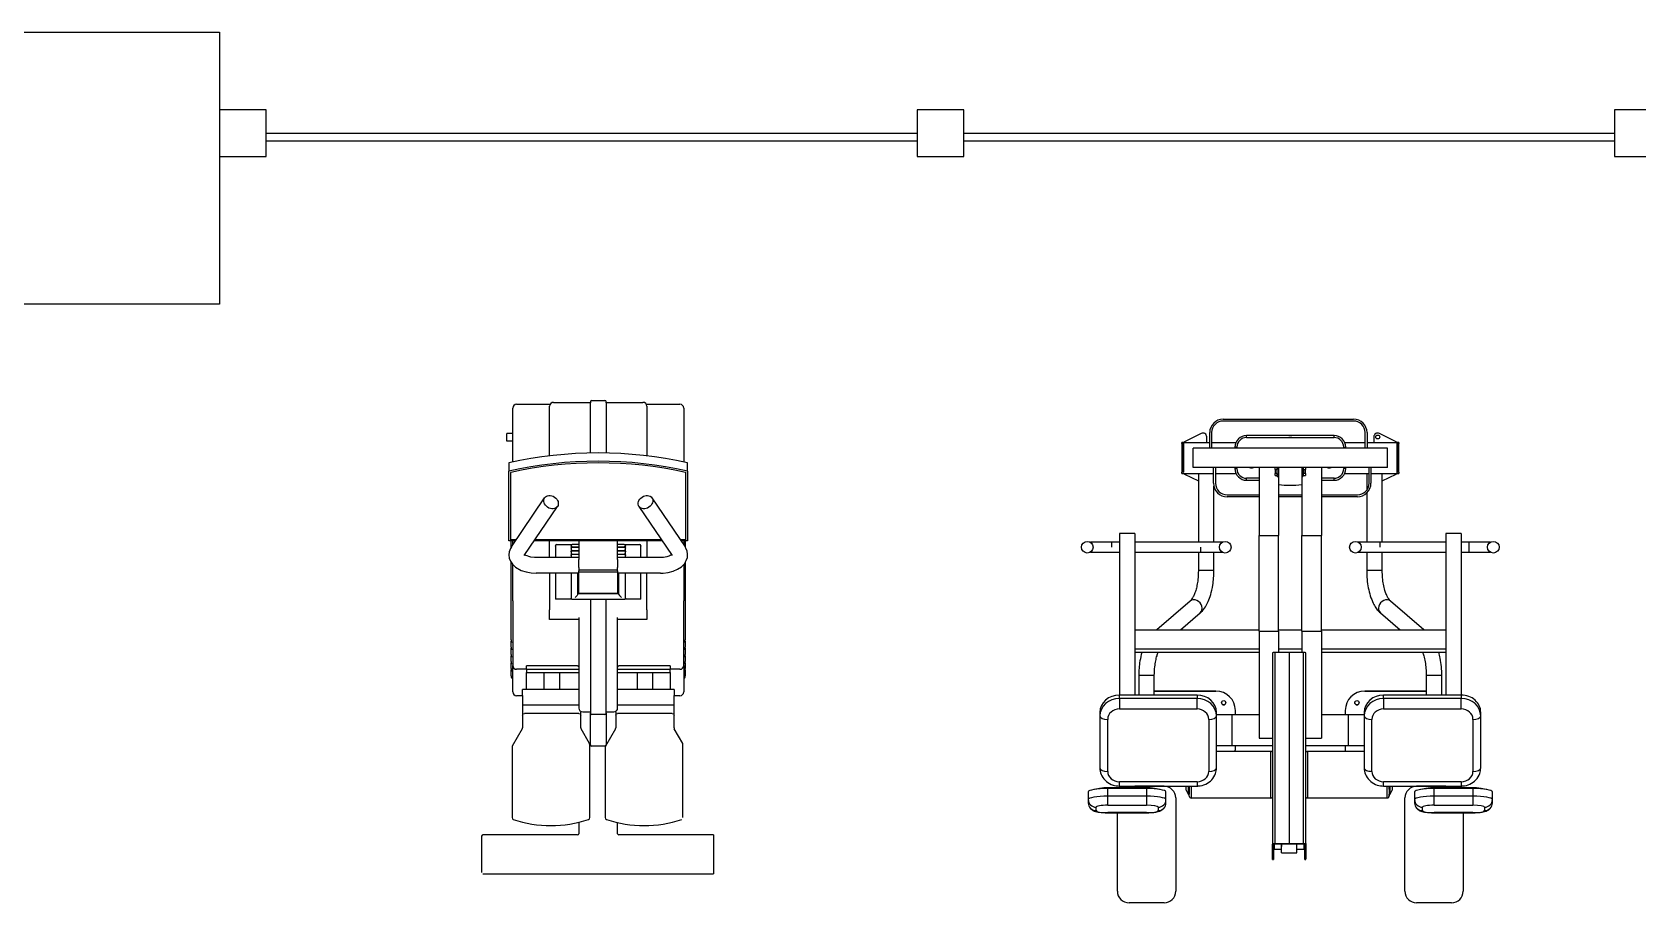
# Model space of a CAD drawing. Header units: millimetres. Extents: x -396 to 32754, y 354 to 22128.
# Drawn here: x 7821 to 11954, y 5988 to 8229 of the extents above; entities that cross this region are included whole.
import ezdxf

# ---------------------------------------------------------------- set-up
doc = ezdxf.new("R2010")
doc.units = ezdxf.units.MM
for name, color, linetype in [('equipments', 250, 'Continuous'), ('furniture', 26, 'Continuous'), ('glass', 7, 'Continuous'), ('walls', 5, 'Continuous')]:
    doc.layers.add(name, color=color, linetype=linetype)

# ---------------------------------------------------------------- blocks, each defined once
blk = doc.blocks.new('Fit7')
at = {"layer": 'equipments'}
for p, q in [((-210, 1208), (-125.2, 1208)), ((-125, 1075.4), (-125, 1203)), ((-115, 1213), (-20, 1213)), ((-20, 1215), (-20, 1211.5)), ((-20, 1082.6), (-20, 1211.5)), ((-17, 1218), (17, 1218)), ((20, 1211.5), (20, 1215)), ((20, 1213), (115, 1213)), ((20, 1211.5), (20, 1082.6)), ((125, 1203), (125, 1075.4)), ((125.2, 1208), (210, 1208)), ((-220, 1059.4), (-220, 1198)), ((220, 1198), (220, 1059.4)), ((-220, 1133), (-235, 1133)), ((-235, 1113), (-235, 1133)), ((-220, 1113), (-235, 1113)), ((-230, 1057.2), (-230, 1036)), ((-230, 856.5), (-230, 1036)), ((-225, 1033.4), (-225, 1032.7)), ((225, 1033.4), (225, 1032.7)), ((230, 1036), (230, 1057.2)), ((230, 1036), (230, 856.5)), ((-225, 859.3), (-225, 1032.7)), ((225, 1032.7), (225, 859.3)), ((-223.6, 841), (-138, 967.4)), ((138, 967.4), (223.6, 841)), ((-190.4, 818.5), (-104.9, 945)), ((104.9, 945), (190.4, 818.5)), ((-213, 856.5), (-230, 856.5)), ((-211.1, 859.3), (-225, 859.3)), ((-224, 840.3), (-224, 856.5)), ((-220, 846.2), (-220, 856.5)), ((164.8, 856.5), (-164.8, 856.5)), ((162.8, 859.3), (-162.8, 859.3)), ((-125, 813.6), (-125, 856.5)), ((-110, 843.2), (-110, 843.8)), ((-110, 843.2), (-110, 813.6)), ((-107, 846.8), (-67, 846.8)), ((-70, 843.2), (-70, 843.8)), ((-70, 843.2), (-70, 838.9)), ((-70, 837.5), (-70, 838.9)), ((-70, 837.5), (-70, 829.7)), ((-70, 828.3), (-70, 829.7)), ((-70, 828.3), (-70, 820.5)), ((-50, 846.8), (-67, 846.8)), ((-67, 841), (-50, 841)), ((-50, 839.6), (-67, 839.6)), ((-67, 831.9), (-50, 831.9)), ((-50, 830.4), (-67, 830.4)), ((-50, 856.5), (-50, 808.2)), ((50, 808.2), (50, 856.5)), ((67, 846.8), (50, 846.8)), ((50, 841), (67, 841)), ((67, 839.6), (50, 839.6)), ((50, 831.9), (67, 831.9)), ((67, 830.4), (50, 830.4)), ((67, 846.8), (107, 846.8)), ((70, 843.8), (70, 843.2)), ((70, 838.9), (70, 843.2)), ((70, 838.9), (70, 837.5)), ((70, 829.7), (70, 837.5)), ((70, 829.7), (70, 828.3)), ((70, 820.5), (70, 828.3)), ((110, 843.8), (110, 843.2)), ((110, 813.6), (110, 843.2)), ((125, 856.5), (125, 813.6)), ((225, 859.3), (211.1, 859.3)), ((230, 856.5), (213, 856.5)), ((220, 856.5), (220, 846.2)), ((224, 856.5), (224, 840.3)), ((-224, 601.9), (-224, 800.8)), ((-220, 702.5), (-220, 795.6)), ((-50, 813.6), (-160, 813.6)), ((-70, 819.1), (-70, 820.5)), ((-70, 819.1), (-70, 813.6)), ((-67, 822.7), (-50, 822.7)), ((-50, 821.3), (-67, 821.3)), ((-50, 787.8), (-50, 808.2)), ((-50, 787.8), (-50, 781.1)), ((50, 822.7), (67, 822.7)), ((67, 821.3), (50, 821.3)), ((160, 813.6), (50, 813.6)), ((50, 808.2), (50, 787.8)), ((50, 781.1), (50, 787.8)), ((70, 820.5), (70, 819.1)), ((70, 813.6), (70, 819.1)), ((220, 795.6), (220, 702.5)), ((224, 800.8), (224, 601.9)), ((-50, 773.6), (-160, 773.6)), ((-125, 773.6), (-125, 679.4)), ((-110, 773.6), (-110, 708.6)), ((-70, 773.6), (-70, 709.9)), ((-52.5, 720), (-52.5, 773.6)), ((-50, 781.1), (-50, 779.2)), ((50, 781.1), (-50, 781.1)), ((-50, 776.8), (-50, 779.2)), ((-50, 773.6), (-50, 776.8)), ((50, 776.1), (-50, 776.1)), ((-50, 721.5), (-50, 773.6)), ((50, 779.2), (50, 781.1)), ((50, 779.2), (50, 776.8)), ((50, 776.8), (50, 773.6)), ((50, 773.6), (50, 721.5)), ((160, 773.6), (50, 773.6)), ((52.5, 773.6), (52.5, 720)), ((70, 709.9), (70, 773.6)), ((110, 708.6), (110, 773.6)), ((125, 679.4), (125, 773.6)), ((-110, 708.6), (-110, 706.5)), ((-68.5, 706.5), (-110, 706.5)), ((-70, 709.9), (-70, 709.4)), ((67, 705.7), (-67, 705.7)), ((-52.5, 719.3), (-52.5, 720)), ((52.5, 720), (-52.5, 720)), ((50, 721.5), (-50, 721.5)), ((-20, 704.5), (-20, 413.1)), ((20, 413.1), (20, 704.5)), ((52.5, 719.3), (52.5, 720)), ((110, 706.5), (68.5, 706.5)), ((70, 709.4), (70, 709.9)), ((110, 706.5), (110, 708.6)), ((-220, 702.5), (-220, 536)), ((-125, 654.4), (-125, 679.4)), ((125, 679.4), (125, 654.4)), ((220, 536), (220, 702.5)), ((-50, 654.4), (-125, 654.4)), ((-50, 659.7), (-50, 426.4)), ((50, 426.4), (50, 659.7)), ((125, 654.4), (50, 654.4)), ((-224, 601.9), (-224, 598.5)), ((-224, 583.4), (-224, 598.5)), ((-224, 583.4), (-224, 580)), ((-224, 564.4), (-224, 580)), ((-221, 595.5), (-220, 595.5)), ((221, 595.5), (220, 595.5)), ((224, 598.5), (224, 601.9)), ((224, 598.5), (224, 583.4)), ((224, 580), (224, 583.4)), ((224, 580), (224, 564.4)), ((-224, 564.4), (-224, 561)), ((-224, 546.4), (-224, 561)), ((-224, 546.4), (-224, 543)), ((-224, 527.9), (-224, 543)), ((-221, 577), (-220, 577)), ((-221, 558), (-220, 558)), ((-221, 540), (-220, 540)), ((221, 577), (220, 577)), ((221, 558), (220, 558)), ((221, 540), (220, 540)), ((224, 561), (224, 564.4)), ((224, 561), (224, 546.4)), ((224, 543), (224, 546.4)), ((224, 543), (224, 527.9)), ((-224, 527.9), (-224, 524.5)), ((-224, 509.4), (-224, 524.5)), ((-224, 509.4), (-224, 506)), ((-221, 521.5), (-220, 521.5)), ((-221, 503), (-220, 503)), ((-220, 468), (-220, 536)), ((-185, 526), (-210, 526)), ((-185, 525.6), (-185, 534.8)), ((-53, 534.8), (-185, 534.8)), ((-185, 525.6), (-185, 517.5)), ((-50, 525.6), (-185, 525.6)), ((-185, 473.7), (-185, 517.5)), ((-185, 517.5), (-50, 517.5)), ((-140, 517.5), (-140, 473.7)), ((-100, 517.5), (-100, 473.7)), ((185, 525.6), (50, 525.6)), ((50, 517.5), (185, 517.5)), ((185, 534.8), (53, 534.8)), ((100, 517.5), (100, 473.7)), ((140, 517.5), (140, 473.7)), ((185, 534.8), (185, 525.6)), ((210, 526), (185, 526)), ((185, 517.5), (185, 525.6)), ((185, 517.5), (185, 473.7)), ((220, 536), (220, 468)), ((221, 521.5), (220, 521.5)), ((221, 503), (220, 503)), ((224, 524.5), (224, 527.9)), ((224, 524.5), (224, 509.4)), ((224, 506), (224, 509.4)), ((-195, 458), (-210, 458)), ((-195, 458.7), (-195, 473.7)), ((-50, 473.7), (-195, 473.7)), ((-195, 458.7), (-195, 433.7)), ((195, 473.7), (50, 473.7)), ((195, 473.7), (195, 458.7)), ((195, 433.7), (195, 458.7)), ((210, 458), (195, 458)), ((-195, 433.7), (-195, 407.7)), ((-50, 433.7), (-195, 433.7)), ((-45, 407.7), (-45, 415.5)), ((-40, 416.4), (-20, 416.4)), ((20, 416.4), (40, 416.4)), ((45, 415.5), (45, 407.7)), ((195, 433.7), (50, 433.7)), ((195, 407.7), (195, 433.7)), ((-195.7, 372.5), (-221.2, 328.3)), ((-195, 407.7), (-195, 375)), ((-50, 412.7), (-190, 412.7)), ((-45, 375), (-45, 407.7)), ((-22.6, 334.9), (-44.3, 372.5)), ((-20, 331.4), (-20, 413.1)), ((17, 410.1), (-17, 410.1)), ((44.3, 372.5), (18.8, 328.3)), ((20, 413.1), (20, 331.4)), ((45, 407.7), (45, 375)), ((190, 412.7), (50, 412.7)), ((195, 375), (195, 407.7)), ((217.4, 334.9), (195.7, 372.5)), ((-20, 333), (-21.9, 333)), ((-21.9, 144.4), (-21.9, 332.4)), ((-20, 331.4), (-20, 331)), ((21.5, 333), (20, 333)), ((20, 331), (20, 331.4)), ((218.1, 144.4), (218.1, 332.4)), ((-221.9, 325.8), (-221.9, 144.4)), ((17, 328), (-17, 328)), ((18.1, 325.8), (18.1, 144.4)), ((-50, 132.5), (-50, 103)), ((50, 103), (50, 131.5)), ((-300, 97), (-300, 3)), ((-53, 100), (-297, 100)), ((297, 100), (53, 100)), ((297, 100), (297, 0)), ((-297, 0), (297, 0))]:
    blk.add_line(p, q, dxfattribs=at)
for points in [[(-223.6, 841), (-226.1, 836.5), (-229.1, 828.4), (-230, 820.3), (-229, 812.3), (-226, 804.3), (-220.8, 796.5), (-212.8, 789), (-198.1, 780.7), (-185.6, 776.6), (-172.3, 774.3), (-160, 773.6)], [(160, 773.6), (166.7, 773.8), (180, 775.4), (192.7, 778.7), (204.4, 783.6), (214.1, 790), (221.7, 797.7), (226.7, 805.7), (229.3, 813.8), (230, 821.9), (228.7, 829.9), (225.5, 837.8), (223.6, 841)], [(-190.4, 818.5), (-190.4, 818.5)], [(-160, 813.6), (-164.1, 813.7), (-173.2, 814.9), (-178.5, 816.1), (-182.8, 817.7), (-186.1, 819.2), (-188.3, 820.6), (-188.8, 821)], [(188.8, 821), (188, 820.4), (185.4, 818.9), (182, 817.3), (176.9, 815.7), (168.1, 814.1), (160, 813.6)], [(190.4, 818.5), (190.4, 818.5)], [(-67, 705.7), (-67.9, 706.1), (-68.8, 706.7), (-69.4, 707.5), (-69.9, 708.5), (-70, 709.4)], [(-52.5, 719.3), (-54.5, 716), (-59.5, 710.7)], [(52.5, 719.3), (54.6, 716), (59.5, 710.7)], [(70, 709.4), (69.9, 708.6), (69.6, 707.8), (69.1, 707.1), (68.5, 706.5), (67.8, 706), (67, 705.7)], [(-53, 534.8), (-52.4, 534.8), (-51.9, 534.6), (-51.4, 534.3), (-50.9, 533.9), (-50.5, 533.4), (-50.2, 532.8), (-50.1, 532.2), (-50, 531.6)], [(50, 531.6), (50.1, 532.2), (50.2, 532.8), (50.5, 533.4), (50.9, 533.9), (51.4, 534.3), (51.9, 534.6), (52.4, 534.8), (53, 534.8)], [(-195, 407.7), (-193.5, 411.2), (-190, 412.7)], [(-50, 412.7), (-46.5, 411.2), (-45, 407.7)], [(45, 407.7), (46.5, 411.2), (50, 412.7)], [(190, 412.7), (193.5, 411.2), (195, 407.7)]]:
    blk.add_lwpolyline(points, dxfattribs=at)
for centre, radius, start, end in [((-210, 1198), 10, 90, 180), ((-125.2, 1211), 3, 270, 322.0201), ((-115, 1203), 10, 90, 180), ((-17, 1215), 3, 90, 180), ((17, 1215), 3, 360, 90), ((115, 1203), 10, 360, 90), ((125.2, 1211), 3, 217.9798, 270), ((210, 1198), 10, 360, 90), ((-107, 843.8), 3, 90, 180), ((-67, 843.8), 3, 90, 180), ((67, 843.8), 3, 360, 90), ((107, 843.8), 3, 360, 90), ((-221, 598.5), 3, 180, 270), ((-221, 580), 3, 180, 270), ((221, 598.5), 3, 270, 360), ((221, 580), 3, 270, 360), ((-221, 561), 3, 180, 270), ((-221, 543), 3, 180, 270), ((221, 561), 3, 270, 360), ((221, 543), 3, 270, 360), ((-221, 524.5), 3, 180, 270), ((-221, 506), 3, 180, 270), ((-210, 536), 10, 180, 270), ((210, 536), 10, 270, 360), ((221, 524.5), 3, 270, 360), ((221, 506), 3, 270, 360), ((-210, 468), 10, 180, 270), ((210, 468), 10, 270, 360), ((-40, 426.4), 10, 180, 270), ((40, 426.4), 10, 270, 360), ((-200, 375), 5, 330, 360), ((-40, 375), 5, 180, 210), ((-17, 413.1), 3, 180, 270), ((17, 413.1), 3, 270, 360), ((40, 375), 5, 330, 360), ((200, 375), 5, 180, 210), ((-26.9, 332.4), 5, 360, 30), ((-17, 331), 3, 180, 270), ((17, 331), 3, 345.2199, 360), ((213.1, 332.4), 5, 360, 30), ((-216.9, 325.8), 5, 150, 180), ((17, 331), 3, 270, 314.78), ((23.1, 325.8), 5, 150, 180), ((-216.9, 144.4), 5, 180, 251.214), ((-121.9, 423.7), 300, 251.214, 288.7859), ((-26.9, 144.4), 5, 288.7859, 360), ((23.1, 144.4), 5, 180, 251.214), ((118.1, 423.7), 300, 251.214, 288.7859), ((-297, 97), 3, 90, 180), ((-53, 103), 3, 270, 360), ((53, 103), 3, 180, 270)]:
    blk.add_arc(centre, radius, start, end, dxfattribs=at)
for centre, major_axis, start_param, end_param in [((0, 552.4), (750, 0), 1.259107, 1.882485), ((0, 531.2), (-750, 0), -1.882485, -1.259107), ((0, 530.5), (-745, 0), -1.8776, -1.263992), ((-67, 838.9), (-3, 0), -1.570796, 0), ((-67, 837.5), (3, 0), 1.570796, 3.141593), ((-67, 829.7), (-3, 0), -1.570796, 0), ((-67, 828.3), (3, 0), 1.570796, 3.141593), ((67, 838.9), (-3, 0), -3.141593, -1.570796), ((67, 837.5), (3, 0), 0, 1.570796), ((67, 829.7), (-3, 0), -3.141593, -1.570796), ((67, 828.3), (3, 0), 0, 1.570796), ((-67, 820.5), (-3, 0), -1.570796, 0), ((-67, 819.1), (3, 0), 1.570796, 3.141593), ((67, 820.5), (-3, 0), -3.141593, -1.570796), ((67, 819.1), (3, 0), 0, 1.570796)]:
    blk.add_ellipse(centre, major_axis=major_axis, ratio=0.707107, start_param=start_param, end_param=end_param, dxfattribs=at)
for centre, major_axis in [((-121.5, 956.2), (-16.6, 11.2)), ((121.5, 956.2), (-16.6, -11.2))]:
    blk.add_ellipse(centre, major_axis=major_axis, ratio=0.791879, dxfattribs=at)
blk = doc.blocks.new('Fit28')
at = {"layer": 'equipments'}
for p, q in [((-169.5, 1116.5), (165.5, 1116.5)), ((-226.5, 1079.3), (-269, 1058)), ((-204.5, 1041.5), (-204.5, 1081.5)), ((-199.5, 1081.5), (-199.5, 1041.5)), ((165.5, 1111.5), (-169.5, 1111.5)), ((195.5, 1041.5), (195.5, 1081.5)), ((200.5, 1081.5), (200.5, 1041.5)), ((275, 1058), (232.5, 1079.3)), ((-276, 1053.5), (-276, 1056.5)), ((-272, 1056.5), (-276, 1056.5)), ((-276, 1053.5), (-276, 979.5)), ((-276, 1053.5), (-272, 1053.5)), ((-272, 1056.5), (-272, 979.5)), ((-272, 1056.5), (-204.5, 1056.5)), ((-272, 979.5), (-272, 1053.5)), ((-269, 1056.5), (-269, 1058)), ((253, 1041.5), (-247, 1041.5)), ((-247, 991.5), (-247, 1041.5)), ((-212, 1056.5), (-212, 1070.4)), ((-199.5, 1056.5), (-136.8, 1056.5)), ((-139.5, 1044), (-139.5, 1041.5)), ((-134.5, 1044), (-139.5, 1044)), ((-134.5, 1041.5), (-134.5, 1044)), ((-0.7, 1074), (-109.5, 1074)), ((-109.5, 1069), (-109.5, 1074)), ((-109.5, 1069), (115.5, 1069)), ((-0.7, 1074), (6.8, 1074)), ((115.5, 1074), (6.8, 1074)), ((115.5, 1069), (115.5, 1074)), ((140.5, 1044), (140.5, 1041.5)), ((140.5, 1044), (145.5, 1044)), ((142.8, 1056.5), (195.5, 1056.5)), ((145.5, 1041.5), (145.5, 1044)), ((200.5, 1056.5), (278, 1056.5)), ((218, 1070.4), (218, 1056.5)), ((253, 991.5), (253, 1041.5)), ((275, 1058), (275, 1056.5)), ((282, 1056.5), (278, 1056.5)), ((278, 976.5), (278, 1053.5)), ((278, 1053.5), (278, 979.5)), ((278, 1053.5), (282, 1053.5)), ((282, 1056.5), (282, 1053.5)), ((282, 979.5), (282, 1053.5)), ((-272, 979.5), (-276, 979.5)), ((-276, 976.5), (-276, 979.5)), ((-276, 976.5), (-272, 976.5)), ((-272, 976.5), (-194.5, 976.5)), ((-269, 975), (-269, 976.5)), ((-269, 975), (-233.6, 957.3)), ((253, 991.5), (-247, 991.5)), ((-233.6, 976.5), (-233.6, 799.3)), ((-233.6, 976.5), (-194.5, 976.5)), ((-230.6, 976.5), (-196.6, 976.5)), ((-212, 976.5), (-212, 976.5)), ((-204.8, 976.5), (-194.5, 976.5)), ((-194.5, 951.5), (-194.5, 991.5)), ((-189.5, 991.5), (-189.5, 951.5)), ((-189.5, 976.5), (-136.8, 976.5)), ((-139.5, 991.5), (-139.5, 989)), ((-139.5, 989), (-134.5, 989)), ((-134.5, 989), (-134.5, 991.5)), ((-77, 964), (-109.5, 964)), ((-109.5, 959), (-109.5, 964)), ((-109.5, 959), (-77, 959)), ((-77, 991.5), (-77, 816.5)), ((-36, 986.5), (-36, 991.5)), ((-36, 986.5), (-36, 976.5)), ((-36, 986.5), (-31, 986.5)), ((-31, 976.5), (-36, 976.5)), ((-36, 971.5), (-36, 976.5)), ((-36, 971.5), (-31, 971.5)), ((-31, 991.5), (-31, 986.5)), ((-31, 976.5), (-31, 986.5)), ((-31, 976.5), (-31, 971.5)), ((-30.5, 969), (-30.5, 991.5)), ((-30.5, 969), (-27.5, 969)), ((-27.5, 991.5), (-27.5, 948)), ((32.5, 991.5), (32.5, 948)), ((32.5, 969), (35.5, 969)), ((33, 964), (32.5, 964)), ((32.5, 959), (33, 959)), ((33, 969), (33, 816.5)), ((35.5, 991.5), (35.5, 969)), ((37, 986.5), (37, 991.5)), ((37, 986.5), (42, 986.5)), ((37, 986.5), (37, 976.5)), ((42, 976.5), (37, 976.5)), ((37, 971.5), (37, 976.5)), ((37, 971.5), (42, 971.5)), ((42, 991.5), (42, 986.5)), ((42, 976.5), (42, 986.5)), ((42, 976.5), (42, 971.5)), ((83, 991.5), (83, 816.5)), ((115.5, 964), (83, 964)), ((83, 959), (115.5, 959)), ((115.5, 959), (115.5, 964)), ((140.5, 991.5), (140.5, 989)), ((145.5, 989), (140.5, 989)), ((142.8, 976.5), (205.5, 976.5)), ((145.5, 989), (145.5, 991.5)), ((199.6, 976.5), (199.6, 933.6)), ((199.6, 976.5), (205.5, 976.5)), ((202.6, 976.5), (205.5, 976.5)), ((205.5, 951.5), (205.5, 991.5)), ((210.5, 991.5), (210.5, 951.5)), ((210.5, 976.5), (278, 976.5)), ((210.5, 976.5), (236.6, 976.5)), ((210.5, 976.5), (227, 976.5)), ((210.5, 976.5), (239.6, 976.5)), ((210.5, 976.5), (210.8, 976.5)), ((218, 976.5), (218, 976.5)), ((239.6, 799.3), (239.6, 976.5)), ((239.6, 957.3), (275, 975)), ((275, 976.5), (275, 975)), ((282, 979.5), (278, 979.5)), ((278, 976.5), (282, 976.5)), ((282, 979.5), (282, 976.5)), ((-193.6, 799.3), (-193.6, 943.5)), ((-159.5, 921.5), (-77, 921.5)), ((-77, 916.5), (-159.5, 916.5)), ((-27, 948), (-27, 816.5)), ((-27, 921.5), (33, 921.5)), ((33, 916.5), (-27, 916.5)), ((83, 921.5), (175.5, 921.5)), ((175.5, 916.5), (83, 916.5)), ((199.6, 926.1), (199.6, 799.3)), ((-457, 799.3), (-511.2, 799.3)), ((-457, 799.3), (-457, 786.8)), ((-437, 799.3), (-457, 799.3)), ((-437, 821.6), (-437, 406.3)), ((-397, 821.6), (-437, 821.6)), ((-397, 821.6), (-397, 406.3)), ((-227, 799.3), (-397, 799.3)), ((-172.8, 799.3), (-227, 799.3)), ((-227, 774.3), (-227, 786.8)), ((-77, 570.3), (-77, 816.5)), ((-77, 816.5), (-27, 816.5)), ((-27, 570.3), (-27, 816.5)), ((33, 570.3), (33, 816.5)), ((33, 816.5), (83, 816.5)), ((83, 570.3), (83, 816.5)), ((233, 799.3), (178.8, 799.3)), ((403, 799.3), (233, 799.3)), ((233, 799.3), (233, 786.8)), ((403, 821.6), (403, 406.3)), ((443, 821.6), (403, 821.6)), ((443, 821.6), (443, 406.3)), ((463, 799.3), (443, 799.3)), ((517.2, 799.3), (463, 799.3)), ((463, 786.8), (463, 799.3)), ((463, 774.3), (463, 786.8)), ((-511.2, 774.3), (-457, 774.3)), ((-457, 774.3), (-437, 774.3)), ((-397, 774.3), (-227, 774.3)), ((-233.6, 774.3), (-233.6, 726.5)), ((-227, 774.3), (-172.8, 774.3)), ((-193.6, 726.5), (-193.6, 774.3)), ((178.8, 774.3), (233, 774.3)), ((199.6, 774.3), (199.6, 726.5)), ((233, 774.3), (403, 774.3)), ((239.6, 726.5), (239.6, 774.3)), ((443, 774.3), (463, 774.3)), ((463, 774.3), (517.2, 774.3)), ((-193.6, 726.5), (-233.6, 726.5)), ((239.6, 726.5), (199.6, 726.5)), ((-255, 648), (-340.8, 574.5)), ((346.8, 574.5), (261, 648)), ((-279.3, 574.5), (-229, 617.7)), ((235, 617.7), (285.3, 574.5)), ((-397, 574.5), (-77, 574.5)), ((-77, 570.3), (-77, 295.5)), ((-77, 570.3), (-27, 570.3)), ((-27, 574.5), (33, 574.5)), ((-27, 570.3), (-27, 516)), ((33, 570.3), (33, 516)), ((33, 570.3), (83, 570.3)), ((83, 574.5), (403, 574.5)), ((83, 570.3), (83, 295.5)), ((-397, 525.3), (-77, 525.3)), ((-397, 516.6), (-77, 516.6)), ((-43, 514.8), (-43, 22.4)), ((-36, 23.6), (-36, 516)), ((0, 516), (-36, 516)), ((-27, 525.3), (33, 525.3)), ((-27, 516.6), (33, 516.6)), ((0, 516), (0, 23.6)), ((0, 516), (0, 23.6)), ((36, 516), (0, 516)), ((0, 516), (0, 515.5)), ((36, 516), (36, 23.6)), ((43, 22.4), (43, 514.8)), ((83, 525.3), (403, 525.3)), ((83, 516.6), (403, 516.6)), ((-387, 456.5), (-387, 406.3)), ((-347, 456.5), (-387, 456.5)), ((-347, 406.3), (-347, 456.5)), ((393, 456.5), (353, 456.5)), ((353, 456.5), (353, 406.3)), ((393, 406.3), (393, 456.5)), ((-188.5, 416.5), (-347, 416.5)), ((-347, 416.5), (-188.5, 416.5)), ((194.5, 416.5), (353, 416.5)), ((353, 416.5), (194.5, 416.5)), ((-237, 406.3), (-437, 406.3)), ((-437, 397.3), (-437, 406.3)), ((-237, 397.3), (-437, 397.3)), ((-437, 397.3), (-437, 370.4)), ((-237, 406.3), (-237, 397.3)), ((-237, 370.4), (-237, 397.3)), ((0, 382.9), (0, 382.9)), ((443, 406.3), (243, 406.3)), ((243, 397.3), (243, 406.3)), ((443, 397.3), (243, 397.3)), ((243, 397.3), (243, 370.4)), ((443, 406.3), (443, 397.3)), ((443, 370.4), (443, 397.3)), ((-487, 361.7), (-487, 352.7)), ((-487, 352.7), (-487, 218.9)), ((-467, 209.9), (-467, 343.7)), ((-437, 370.4), (-237, 370.4)), ((-207, 343.7), (-207, 209.9)), ((-187, 352.7), (-187, 361.7)), ((-187, 356.5), (-147, 356.5)), ((-187, 356.5), (-147, 356.5)), ((-187, 218.9), (-187, 352.7)), ((-147, 356.5), (-77, 356.5)), ((-147, 356.5), (-77, 356.5)), ((-147, 276.5), (-147, 356.5)), ((-138.5, 356.5), (-138.5, 366.5)), ((83, 356.5), (153, 356.5)), ((83, 356.5), (153, 356.5)), ((144.5, 366.5), (144.5, 356.5)), ((153, 276.5), (153, 356.5)), ((153, 356.5), (193, 356.5)), ((153, 356.5), (193, 356.5)), ((193, 361.7), (193, 352.7)), ((193, 352.7), (193, 218.9)), ((213, 209.9), (213, 343.7)), ((243, 370.4), (443, 370.4)), ((473, 343.7), (473, 209.9)), ((493, 352.7), (493, 361.7)), ((493, 218.9), (493, 352.7)), ((-77, 295.5), (-43, 295.5)), ((43, 295.5), (83, 295.5)), ((-187, 276.5), (-147, 276.5)), ((-47, 261.4), (-187, 261.4)), ((-147, 276.5), (-43, 276.5)), ((-138.5, 266.5), (-138.5, 276.5)), ((-47, 205.4), (-47, 261.4)), ((0, 257.5), (0, 257.5)), ((43, 276.5), (153, 276.5)), ((193, 261.4), (47, 261.4)), ((47, 261.4), (47, 201.4)), ((144.5, 276.5), (144.5, 266.5)), ((153, 276.5), (193, 276.5)), ((-367, 165.7), (-467, 165.7)), ((-467, 146), (-467, 165.7)), ((-377, 167.9), (-457, 167.9)), ((-457, 165.7), (-457, 167.9)), ((-237, 183.1), (-437, 183.1)), ((-437, 172.1), (-437, 183.1)), ((-437, 172.1), (-237, 172.1)), ((-437, 172.1), (-437, 167.9)), ((-397, 172.1), (-397, 167.9)), ((-322, 171.5), (-397, 171.5)), ((-397, 171.5), (-322, 171.5)), ((-397, 171.5), (-322, 171.5)), ((-322, 171.5), (-397, 171.5)), ((-392, 171.5), (-392, 172.1)), ((-377, 167.9), (-377, 165.7)), ((-367, 165.7), (-367, 146)), ((-342, 171.5), (-342, 172.1)), ((-265, 161.4), (-265, 172.1)), ((-260, 172.1), (-260, 151.4)), ((-257, 146.3), (-257, 172.1)), ((-257, 172.1), (-257, 151.4)), ((-252, 172.1), (-252, 141.4)), ((-237, 183.1), (-237, 172.1)), ((-47, 141.4), (-47, 205.4)), ((47, 201.4), (47, 141.4)), ((443, 183.1), (243, 183.1)), ((243, 172.1), (243, 183.1)), ((243, 172.1), (443, 172.1)), ((252, 141.4), (252, 172.1)), ((257, 172.1), (257, 146.3)), ((257, 164.5), (257, 172.1)), ((260, 151.4), (260, 172.1)), ((265, 172.1), (265, 161.4)), ((403, 171.5), (328, 171.5)), ((328, 171.5), (403, 171.5)), ((403, 171.5), (328, 171.5)), ((328, 171.5), (403, 171.5)), ((348, 171.5), (348, 172.1)), ((473, 165.7), (373, 165.7)), ((373, 146), (373, 165.7)), ((463, 167.9), (383, 167.9)), ((383, 165.7), (383, 167.9)), ((398, 171.5), (398, 172.1)), ((403, 172.1), (403, 167.9)), ((443, 183.1), (443, 172.1)), ((443, 172.1), (443, 167.9)), ((463, 167.9), (463, 165.7)), ((473, 165.7), (473, 146)), ((-517, 157), (-517, 137.3)), ((-517, 137.3), (-517, 128.6)), ((-467, 122.8), (-467, 146)), ((-367, 146), (-467, 146)), ((-367, 146), (-367, 122.8)), ((-317, 137.3), (-317, 157)), ((-317, 128.6), (-317, 137.3)), ((-292, 141.5), (-292, -98.5)), ((-265, 161.4), (-260, 151.4)), ((-260, 151.4), (-257, 151.4)), ((-252, 141.4), (-47, 141.4)), ((0, 126.9), (0, 126.9)), ((47, 141.4), (252, 141.4)), ((257, 151.4), (260, 151.4)), ((260, 151.4), (265, 161.4)), ((298, -98.5), (298, 141.5)), ((323, 157), (323, 137.3)), ((323, 137.3), (323, 128.6)), ((473, 146), (373, 146)), ((373, 122.8), (373, 146)), ((473, 146), (473, 122.8)), ((523, 137.3), (523, 157)), ((523, 128.6), (523, 137.3)), ((-497, 108.9), (-497, 117.6)), ((-467, 122.8), (-367, 122.8)), ((-367, 103.7), (-467, 103.7)), ((-467, 103.7), (-467, 103.4)), ((-467, 103.4), (-367, 103.4)), ((-442, -98.5), (-442, 103.4)), ((-367, 103.4), (-367, 103.7)), ((-337, 117.6), (-337, 108.9)), ((343, 108.9), (343, 117.6)), ((373, 122.8), (473, 122.8)), ((473, 103.7), (373, 103.7)), ((373, 103.7), (373, 103.4)), ((373, 103.4), (473, 103.4)), ((448, 103.4), (448, -98.5)), ((473, 103.4), (473, 103.7)), ((503, 117.6), (503, 108.9)), ((-43, -16.4), (-43, 22.4)), ((-40, 22.4), (-40, -16.4)), ((-37.5, 17.1), (-37.5, 23)), ((-37.5, 18.6), (-37.5, 23)), ((-37.5, 9.6), (-37.5, 18.6)), ((-37.5, 9.6), (-20, 9.6)), ((-36, 23.6), (0, 23.6)), ((0, 23.1), (-36, 23.1)), ((-20, 0), (-20, 23.1)), ((-20, 5), (-20, 23.1)), ((-20, 20.5), (-20, 16.5)), ((-20, 20.5), (-20, 20.5)), ((-20, 0), (20, 0)), ((0, 23.6), (36, 23.6)), ((0, 23.1), (0, 23.6)), ((0, 23.6), (0, 23.1)), ((36, 23.1), (0, 23.1)), ((20, 0), (20, 23.1)), ((20, 9.6), (37.5, 9.6)), ((37.5, 23), (37.5, 17.1)), ((37.5, 23), (37.5, 18.6)), ((37.5, 18.6), (37.5, 9.6)), ((40, -16.4), (40, 22.4)), ((43, 24.2), (43, -16.4)), ((43, 22.4), (43, -16.4)), ((-40, -16.4), (-43, -16.4)), ((-43, -17.1), (-43, -16.4)), ((-43, -17.1), (-40, -17.1)), ((-40, -16.4), (-40, -17.1)), ((43, -16.4), (40, -16.4)), ((40, -17.1), (40, -16.4)), ((40, -17.1), (43, -17.1)), ((-322, -128.5), (-412, -128.5)), ((418, -128.5), (328, -128.5))]:
    blk.add_line(p, q, dxfattribs=at)
for centre, radius in [((228, 1070.4), 5), ((-519.5, 786.8), 15), ((-164.5, 786.8), 15), ((170.5, 786.8), 15), ((525.5, 786.8), 15), ((-168.5, 386.5), 5.5), ((174.5, 386.5), 5.5)]:
    blk.add_circle(centre, radius, dxfattribs=at)
for centre, radius, start, end in [((-169.5, 1081.5), 35, 90, 180), ((165.5, 1081.5), 35, 360, 90), ((-222, 1070.4), 10, 360, 116.565), ((-169.5, 1081.5), 30, 90, 180), ((165.5, 1081.5), 30, 360, 90), ((228, 1070.4), 10, 63.4349, 180), ((-109.5, 1044), 30, 90, 180), ((-109.5, 1044), 25, 90, 180), ((-97, 1016.5), 25.5, 78.6351, 101.3649), ((3, 1016.5), 25.5, 78.6351, 101.3649), ((103, 1016.5), 25.5, 78.6351, 101.3649), ((115.5, 1044), 30, 360, 90), ((115.5, 1044), 25, 360, 90), ((-159.5, 951.5), 35, 180, 270), ((-159.5, 951.5), 30, 180, 270), ((-109.5, 989), 30, 180, 270), ((-109.5, 989), 25, 180, 270), ((-97, 1016.5), 25.5, 258.6351, 281.3649), ((103, 1016.5), 25.5, 258.6351, 281.3649), ((115.5, 989), 30, 270, 360), ((115.5, 989), 25, 270, 360), ((175.5, 951.5), 35, 270, 360), ((175.5, 951.5), 30, 270, 360), ((2.5, 1196.2), 250, 263.1079, 276.8921), ((-188.5, 366.5), 50, 360, 90), ((-188.5, 366.5), 50, 360, 90), ((194.5, 366.5), 50, 90, 180), ((194.5, 366.5), 50, 90, 180), ((-168.5, 386.5), 5.5, 180.0001, 270), ((-168.5, 386.5), 5.5, 270, 359.9999), ((174.5, 386.5), 5.5, 180.0001, 359.9999), ((-188.5, 266.5), 50, 354.1412, 360), ((-47, 256.4), 5, 36.87, 90), ((194.5, 266.5), 50, 180, 185.8588), ((-322, 141.5), 30, 360, 90), ((-322, 141.5), 30, 360, 90), ((-322, 141.5), 30, 360, 90), ((-322, 141.5), 30, 360, 90), ((328, 141.5), 30, 90, 180), ((328, 141.5), 30, 90, 180), ((328, 141.5), 30, 90, 180), ((328, 141.5), 30, 90, 180), ((-252, 146.3), 5, 180, 270), ((-47, 146.3), 5, 270, 323.13), ((-412, -98.5), 30, 180, 270), ((-322, -98.5), 30, 270, 360), ((328, -98.5), 30, 180, 270), ((418, -98.5), 30, 270, 360)]:
    blk.add_arc(centre, radius, start, end, dxfattribs=at)
for centre, major_axis, ratio, start_param, end_param in [((-242, 632.8), (13, -15.2), 0.841378, 0, 3.141593), ((248, 632.8), (-13, -15.2), 0.841378, -3.141593, 0), ((-36, 514.8), (-7, 0), 0.173648, -1.570796, 0), ((36, 514.8), (-7, 0), 0.173648, 3.141593, 4.712389), ((-437, 361.7), (-50, 0), 0.892035, -1.570796, 0), ((-437, 352.7), (-50, 0), 0.892035, -1.570796, 0), ((-237, 361.7), (-50, 0), 0.892035, 3.141593, 4.712389), ((-237, 352.7), (-50, 0), 0.892035, 3.141593, 4.712389), ((243, 361.7), (-50, 0), 0.892035, -1.570796, 0), ((243, 352.7), (-50, 0), 0.892035, -1.570796, 0), ((443, 361.7), (-50, 0), 0.892035, -3.141593, -1.570796), ((443, 352.7), (-50, 0), 0.892035, 3.141593, 4.712389), ((-467, 352.7), (20, 0), 0.451966, 3.141593, 4.712389), ((-437, 343.7), (30, 0), 0.892035, 1.570796, 3.141593), ((-237, 343.7), (30, 0), 0.892035, 0, 1.570796), ((-207, 352.7), (20, 0), 0.451966, -1.570796, 0), ((213, 352.7), (20, 0), 0.451966, 3.141593, 4.712389), ((243, 343.7), (30, 0), 0.892035, 1.570796, 3.141593), ((443, 343.7), (30, 0), 0.892035, 0, 1.570796), ((473, 352.7), (20, 0), 0.451966, -1.570796, 0), ((-467, 218.9), (20, 0), 0.451966, 3.141593, 4.712389), ((-437, 209.9), (30, 0), 0.892035, 3.141593, 4.712389), ((-237, 209.9), (30, 0), 0.892035, -1.570796, 0), ((-207, 218.9), (20, 0), 0.451966, -1.570796, 0), ((213, 218.9), (20, 0), 0.451966, -3.141593, -1.570796), ((243, 209.9), (30, 0), 0.892035, 3.141593, 4.712389), ((443, 209.9), (30, 0), 0.892035, -1.570796, 0), ((473, 218.9), (20, 0), 0.451966, -1.570796, 0), ((-467, 157), (-50, 0), 0.173648, -1.570796, 0), ((-457, 159.2), (-50, 0), 0.173648, -1.570796, -0.505343), ((-377, 159.2), (-50, 0), 0.173648, -2.63625, -1.570796), ((-367, 157), (-50, 0), 0.173648, 3.141593, 4.712389), ((373, 157), (-50, 0), 0.173648, -1.570796, 0), ((383, 159.2), (-50, 0), 0.173648, -1.570796, -0.505343), ((463, 159.2), (-50, 0), 0.173648, -2.63625, -1.570796), ((473, 157), (-50, 0), 0.173648, 3.141593, 4.712389), ((-467, 137.3), (-50, 0), 0.173648, -1.570796, 0), ((-497, 137.3), (-20, 0), 0.984808, 0, 1.570796), ((-497, 128.6), (-20, 0), 0.984808, 0, 1.570796), ((-367, 137.3), (-50, 0), 0.173648, 3.141593, 4.712389), ((-337, 137.3), (-20, 0), 0.984808, 1.570796, 3.141593), ((-337, 128.6), (-20, 0), 0.984808, 1.570796, 3.141593), ((373, 137.3), (-50, 0), 0.173648, -1.570796, 0), ((343, 137.3), (-20, 0), 0.984808, 0, 1.570796), ((343, 128.6), (-20, 0), 0.984808, 0, 1.570796), ((473, 137.3), (-50, 0), 0.173648, 3.141593, 4.712389), ((503, 137.3), (-20, 0), 0.984808, 1.570796, 3.141593), ((503, 128.6), (-20, 0), 0.984808, 1.570796, 3.141593), ((-467, 117.6), (30, 0), 0.173648, 1.570796, 3.141593), ((-467, 108.9), (30, 0), 0.173648, 3.141593, 4.712389), ((-367, 117.6), (30, 0), 0.173648, 0, 1.570796), ((-367, 108.9), (30, 0), 0.173648, -1.570796, 0), ((373, 117.6), (30, 0), 0.173648, 1.570796, 3.141593), ((373, 108.9), (30, 0), 0.173648, 3.141593, 4.712389), ((473, 117.6), (30, 0), 0.173648, 0, 1.570796), ((473, 108.9), (30, 0), 0.173648, -1.570796, 0), ((-36, 22.4), (7, 0), 0.173648, 1.570796, 3.141593), ((-36, 22.4), (4, 0), 0.173648, 1.570796, 3.141593), ((36, 22.4), (7, 0), 0.173648, 0, 1.570796), ((36, 22.4), (4, 0), 0.173648, 0, 1.570796)]:
    blk.add_ellipse(centre, major_axis=major_axis, ratio=ratio, start_param=start_param, end_param=end_param, dxfattribs=at)
for points, knots in [([(-272, 1056.5), (-271.8, 1056.6), (-271.4, 1056.9), (-269.8, 1057.6), (-269, 1058)], [0, 0, 0, 0, 2.337374, 4.866237, 4.866237, 4.866237, 4.866237]), ([(6.8, 1074), (6.7, 1074), (6.3, 1074), (5.5, 1074), (4.3, 1073.9), (3, 1073.9), (1.7, 1073.9), (0.5, 1074), (-0.3, 1074), (-0.7, 1074), (-0.7, 1074)], [0, 0, 0, 0, 0.143923, 1.443662, 2.746972, 4.018193, 5.289414, 6.592724, 7.892463, 8.036385, 8.036385, 8.036385, 8.036385]), ([(275, 1058), (275.8, 1057.6), (277.4, 1056.9), (277.8, 1056.6), (278, 1056.5)], [0, 0, 0, 0, 2.528863, 4.866237, 4.866237, 4.866237, 4.866237]), ([(-269, 975), (-269.8, 975.4), (-271.4, 976.2), (-271.8, 976.4), (-272, 976.5)], [0, 0, 0, 0, 2.528863, 4.866237, 4.866237, 4.866237, 4.866237]), ([(278, 976.5), (277.8, 976.4), (277.4, 976.2), (275.8, 975.4), (275, 975)], [0, 0, 0, 0, 2.337374, 4.866237, 4.866237, 4.866237, 4.866237]), ([(-233.6, 726.5), (-233.8, 718.7), (-234.2, 705.6), (-237, 688.4), (-240.3, 675.2), (-244.3, 664.4), (-248.3, 656.4), (-251.7, 651.5), (-253.8, 649.1), (-254.7, 648.3), (-255, 648)], [0, 0, 0, 0, 23.043441, 39.27697, 54.909746, 69.795982, 83.886037, 95.823853, 104.655013, 108.449476, 108.449476, 108.449476, 108.449476]), ([(-229, 617.7), (-228, 618.5), (-223, 623), (-215.8, 632.3), (-207.9, 647.2), (-201.2, 665.6), (-196.6, 686.3), (-194, 707.4), (-193.7, 720.1), (-193.6, 726.5)], [0, 0, 0, 0, 5.662609, 28.302584, 47.913914, 69.84814, 96.707829, 115.792493, 134.838554, 134.838554, 134.838554, 134.838554]), ([(199.6, 726.5), (199.8, 718.9), (200.2, 703.7), (203.4, 681.7), (208.6, 660.9), (215.4, 643.8), (223, 630.9), (229.3, 622.8), (233.6, 619), (235, 617.7)], [0, 0, 0, 0, 22.613482, 45.401179, 68.677497, 92.843923, 110.678085, 126.700275, 134.844509, 134.844509, 134.844509, 134.844509]), ([(261, 648), (260, 649), (258, 650.9), (254.1, 656.6), (250.1, 664.9), (245.9, 676.3), (242.5, 691), (240, 708.3), (239.7, 720.4), (239.6, 726.5)], [0, 0, 0, 0, 12.377026, 25.505171, 39.362438, 54.069288, 72.278837, 90.334955, 108.4494, 108.4494, 108.4494, 108.4494]), ([(-379.1, 516.6), (-380.9, 509.2), (-384.1, 496.1), (-386.6, 475.5), (-386.9, 462.8), (-387, 456.5)], [0, 0, 0, 0, 24.936318, 44.020949, 63.066956, 63.066956, 63.066956, 63.066956]), ([(-347, 456.5), (-346.8, 464.2), (-346.3, 477.3), (-343.5, 494.4), (-340.5, 507), (-338, 513.7), (-336.9, 516.6)], [0, 0, 0, 0, 23.043345, 39.276764, 54.909374, 67.1543, 67.1543, 67.1543, 67.1543]), ([(342.9, 516.6), (344, 513.5), (346.8, 506.1), (350.1, 491.9), (352.5, 474.6), (352.8, 462.5), (353, 456.5)], [0, 0, 0, 0, 12.786412, 30.995855, 49.051916, 67.166352, 67.166352, 67.166352, 67.166352]), ([(393, 456.5), (392.8, 464), (392.4, 479.1), (389.5, 499.5), (386.4, 511.4), (385.1, 516.6)], [0, 0, 0, 0, 22.613472, 45.401124, 63.067247, 63.067247, 63.067247, 63.067247]), ([(47, 261.4), (46.4, 261.3), (45.1, 261.1), (43.7, 260.2), (43.2, 259.5), (43, 259.4)], [0, 0, 0, 0, 1.934783, 3.869196, 4.610582, 4.610582, 4.610582, 4.610582]), ([(-487, 218.9), (-487, 217.6), (-486.8, 210.5), (-482.8, 197.4), (-470.8, 182.9), (-454.5, 173.7), (-442.5, 172.6), (-437, 172.1)], [0, 0, 0, 0, 3.932898, 22.297343, 41.135935, 60.560804, 77.061752, 77.061752, 77.061752, 77.061752]), ([(-237, 172.1), (-235.9, 172.2), (-228.2, 172.3), (-214.1, 175.9), (-198.4, 187.4), (-188.7, 202.7), (-187.5, 213.8), (-187, 218.9)], [0, 0, 0, 0, 3.300981, 23.047399, 42.491885, 61.369493, 77.046585, 77.046585, 77.046585, 77.046585]), ([(193, 218.9), (193, 217.6), (193.2, 210.5), (197.2, 197.4), (209.2, 182.9), (225.5, 173.7), (237.5, 172.6), (243, 172.1)], [0, 0, 0, 0, 3.932898, 22.297343, 41.135935, 60.560804, 77.061752, 77.061752, 77.061752, 77.061752]), ([(443, 172.1), (444.1, 172.2), (451.8, 172.3), (465.9, 175.9), (481.6, 187.4), (491.3, 202.7), (492.5, 213.8), (493, 218.9)], [0, 0, 0, 0, 3.300981, 23.047399, 42.491885, 61.369493, 77.046585, 77.046585, 77.046585, 77.046585]), ([(-517, 128.6), (-516.8, 126.2), (-516.4, 122.3), (-514, 117.6), (-511.5, 114.2), (-508.5, 111.5), (-505.1, 109.3), (-500.7, 107.3), (-493.1, 105.2), (-481.7, 103.7), (-471.3, 103.5), (-467, 103.4)], [0, 0, 0, 0, 7.471283, 11.870676, 16.250473, 20.764961, 25.196753, 30.573589, 39.414989, 57.529445, 70.453519, 70.453519, 70.453519, 70.453519]), ([(-367, 103.4), (-366.3, 103.4), (-360.9, 103.4), (-351.3, 103.9), (-341.1, 105.3), (-335.1, 106.8), (-331, 108.4), (-328, 109.8), (-323.9, 112.7), (-319.6, 117.6), (-317.3, 123.6), (-317.1, 127.3), (-317, 128.6)], [0, 0, 0, 0, 1.954353, 16.395443, 28.687409, 38.31028, 41.981926, 46.112208, 50.894742, 59.171878, 66.44169, 70.48308, 70.48308, 70.48308, 70.48308]), ([(43, 143.4), (43.4, 143), (44.1, 142.2), (45.5, 141.5), (46.5, 141.4), (47, 141.4)], [0, 0, 0, 0, 1.607411, 3.112341, 4.617371, 4.617371, 4.617371, 4.617371]), ([(252, 141.4), (252.6, 141.4), (253.9, 141.6), (255.6, 142.7), (256.7, 144.3), (257, 145.7), (257, 146.3), (257, 146.3), (257, 146.3), (257, 146.3), (257, 146.3), (257, 146.3), (257, 146.3), (257, 146.3), (257, 146.3), (257, 146.3), (257, 146.3), (257, 146.4), (257, 148), (257, 151.1), (257, 151.4)], [0, 0, 0, 0, 1.934156, 3.869041, 5.803907, 7.738751, 7.770906, 7.787147, 7.795357, 7.799525, 7.801718, 7.802763, 7.804086, 7.807393, 7.810776, 7.81692, 7.827754, 8.156781, 29.586436, 31.296183, 31.296183, 31.296183, 31.296183]), ([(323, 128.6), (323.2, 126.2), (323.6, 122.3), (326, 117.6), (328.5, 114.2), (331.5, 111.5), (334.9, 109.3), (339.3, 107.3), (346.9, 105.2), (358.3, 103.7), (368.7, 103.5), (373, 103.4)], [0, 0, 0, 0, 7.471283, 11.870676, 16.250473, 20.764961, 25.196753, 30.573589, 39.414989, 57.529445, 70.453519, 70.453519, 70.453519, 70.453519]), ([(473, 103.4), (473.7, 103.4), (479.1, 103.4), (488.7, 103.9), (498.9, 105.3), (504.9, 106.8), (509, 108.4), (512, 109.8), (516.1, 112.7), (520.4, 117.6), (522.7, 123.6), (522.9, 127.3), (523, 128.6)], [0, 0, 0, 0, 1.954353, 16.395443, 28.687409, 38.31028, 41.981926, 46.112208, 50.894742, 59.171878, 66.44169, 70.48308, 70.48308, 70.48308, 70.48308])]:
    blk.add_open_spline(points, degree=3, knots=knots, dxfattribs=at)

msp = doc.modelspace()

# ---------------------------------------------------------------- linework, layer by layer
at = {"layer": 'glass', "color": 250}
for p, q in [((8423.6, 7969), (10098.6, 7969)), ((8423.6, 7949), (10098.6, 7949)), ((10218.6, 7969), (11893.6, 7969)), ((10218.6, 7949), (11893.6, 7949))]:
    msp.add_line(p, q, dxfattribs=at)
for points in [[(8423.6, 7909), (8423.6, 8029), (8303.6, 8029), (8303.6, 7909)], [(10218.6, 7909), (10218.6, 8029), (10098.6, 8029), (10098.6, 7909)], [(12013.6, 7909), (12013.6, 8029), (11893.6, 8029), (11893.6, 7909)]]:
    msp.add_lwpolyline(points, close=True, dxfattribs=at)
at = {"layer": 'walls'}
msp.add_lwpolyline([(7603.6, 8229), (8303.6, 8229), (8303.6, 7529), (7603.6, 7529)], close=True, dxfattribs=at)

# ---------------------------------------------------------------- block references
at = {"layer": 'furniture'}
for name, p in [('Fit7', (9278, 6063.3)), ('Fit28', (11056.1, 6116.8))]:
    msp.add_blockref(name, p, dxfattribs=at)

doc.saveas('drawing.dxf')
